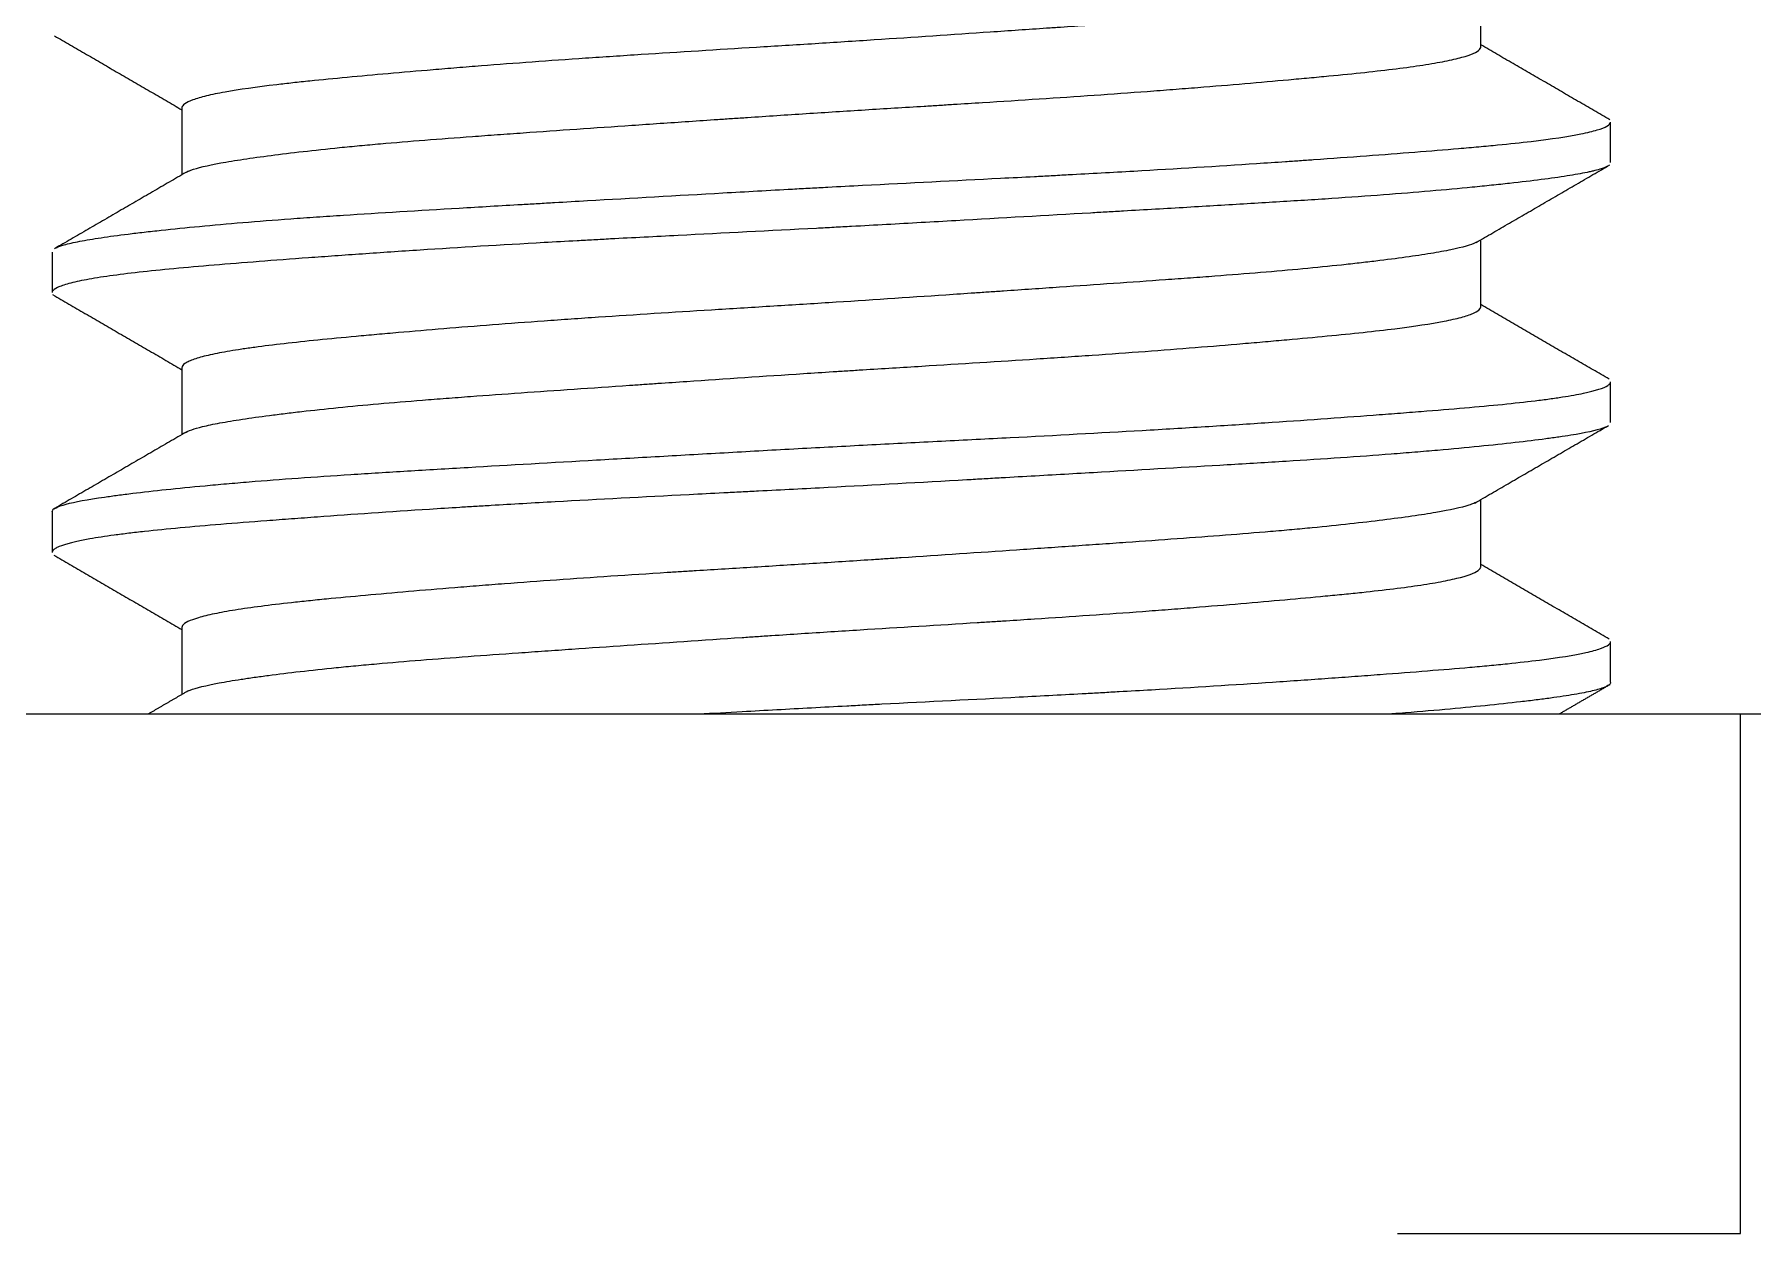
# Model space of a CAD drawing. Header units: millimetres. Extents: x 645 to 1239, y -1145 to -725.
# Drawn here: x 934.74 to 941.36, y -1019.6 to -1014.99 of the extents above; entities that cross this region are included whole.
import ezdxf

# ---------------------------------------------------------------- set-up
doc = ezdxf.new("R2010")
doc.units = ezdxf.units.MM
doc.header["$LTSCALE"] = 0.1
doc.linetypes.add('HIDDEN2', pattern=[4.7625, 3.175, -1.5875])
doc.layers.add('1', color=4, linetype='HIDDEN2')

# ---------------------------------------------------------------- blocks, each defined once
blk = doc.blocks.new('ZF35533')
at = {"layer": '1', "color": 7, "linetype": 'Continuous', "lineweight": 18}
for p, q in [((4954.0463, -471.7001), (4954.0463, -471.442)), ((4949.0463, -471.9331), (4949.0463, -472.1916)), ((4954.5463, -472.144), (4954.5463, -471.989)), ((4948.5463, -472.4894), (4948.5463, -472.6442)), ((4954.0463, -472.7006), (4954.0463, -472.442)), ((4949.0463, -472.9329), (4949.0463, -473.1914)), ((4954.5463, -473.1449), (4954.5463, -472.9889)), ((4948.5463, -473.4884), (4948.5488, -473.4821)), ((4948.5463, -473.4887), (4948.5463, -473.6442)), ((4954.0463, -473.6998), (4954.0463, -473.4418)), ((4949.0463, -473.9335), (4949.0463, -474.1916)), ((4954.5463, -474.144), (4954.5463, -473.9894)), ((4935.0463, -474.2667), (4990.0463, -474.2667)), ((4955.0463, -476.2667), (4955.0463, -474.2667))]:
    blk.add_line(p, q, dxfattribs=at)
for points, knots in [([(4954.0322, -471.4502), (4954.029, -471.4521), (4954.0228, -471.4551), (4954.0151, -471.4582), (4954.0088, -471.4605), (4954.0054, -471.4616), (4953.9946, -471.4651), (4953.9867, -471.4674), (4953.9426, -471.479), (4953.8944, -471.4883), (4953.8031, -471.5027), (4953.7694, -471.5076), (4953.7232, -471.5138), (4953.7138, -471.515), (4953.6945, -471.5175), (4953.6651, -471.5213), (4953.6342, -471.525), (4953.5279, -471.5375), (4953.4324, -471.5475), (4953.2997, -471.5596), (4953.2589, -471.5632), (4953.2165, -471.5667), (4953.188, -471.5691), (4953.1735, -471.5703), (4953.1007, -471.5762), (4953.0407, -471.5808), (4952.8552, -471.5947), (4952.7245, -471.6039), (4952.5522, -471.6158), (4952.5173, -471.6183), (4952.4643, -471.6219), (4952.4465, -471.6231), (4952.4108, -471.6256), (4952.393, -471.6268), (4952.3034, -471.633), (4952.2311, -471.6379), (4952.012, -471.6528), (4951.8632, -471.6629), (4951.6736, -471.6754), (4951.6353, -471.6779), (4951.5592, -471.6828), (4951.5213, -471.6852), (4951.4078, -471.6924), (4951.3325, -471.697), (4951.1082, -471.7108), (4950.9603, -471.7199), (4950.7779, -471.7317), (4950.7417, -471.7341), (4950.6703, -471.7388), (4950.6349, -471.7412), (4950.5301, -471.7483), (4950.3934, -471.758), (4950.2628, -471.7678), (4950.1672, -471.7753), (4950.1358, -471.7778), (4950.0736, -471.7828), (4950.0429, -471.7854), (4949.9528, -471.7929), (4949.8952, -471.7979), (4949.785, -471.8076), (4949.7324, -471.8124), (4949.632, -471.8218), (4949.5842, -471.8264), (4949.5164, -471.8334), (4949.4944, -471.8357), (4949.4517, -471.8404), (4949.4312, -471.8427), (4949.3326, -471.8544), (4949.2662, -471.8638), (4949.1852, -471.8783), (4949.1613, -471.8832), (4949.1302, -471.8907), (4949.1207, -471.8933), (4949.1033, -471.8983), (4949.0956, -471.9008), (4949.0609, -471.9134), (4949.0468, -471.9234), (4949.0463, -471.9334), (4949.0463, -471.9337), (4949.0463, -471.934)], [0, 0, 0, 0, 0.012188, 0.019657, 0.019657, 0.027126, 0.027126, 0.042064, 0.042064, 0.101815, 0.101815, 0.131691, 0.131691, 0.13916, 0.13916, 0.146629, 0.161567, 0.161567, 0.221318, 0.221318, 0.236256, 0.243725, 0.243725, 0.251194, 0.251194, 0.281069, 0.281069, 0.340821, 0.340821, 0.355759, 0.355759, 0.363228, 0.363228, 0.370697, 0.370697, 0.400572, 0.400572, 0.460324, 0.460324, 0.475262, 0.475262, 0.490199, 0.490199, 0.520075, 0.520075, 0.579827, 0.579827, 0.594764, 0.594764, 0.609702, 0.609702, 0.639578, 0.669454, 0.669454, 0.684392, 0.684392, 0.699329, 0.699329, 0.729205, 0.729205, 0.759081, 0.759081, 0.788957, 0.788957, 0.803894, 0.803894, 0.818832, 0.818832, 0.878584, 0.878584, 0.908459, 0.908459, 0.923397, 0.923397, 0.938335, 0.938335, 0.998087, 0.998087, 1, 1, 1, 1]), ([(4949.0631, -472.1817), (4949.0679, -472.1792), (4949.0737, -472.1767), (4949.1054, -472.1649), (4949.1437, -472.1558), (4949.2085, -472.1439), (4949.2223, -472.1415), (4949.2517, -472.1366), (4949.2671, -472.1342), (4949.3156, -472.1269), (4949.351, -472.122), (4949.4656, -472.1071), (4949.5535, -472.0971), (4949.6783, -472.0845), (4949.704, -472.082), (4949.7565, -472.0771), (4949.7833, -472.0747), (4949.8653, -472.0675), (4949.9789, -472.0581), (4950.101, -472.0489), (4950.1958, -472.0419), (4950.228, -472.0396), (4950.2933, -472.0349), (4950.3266, -472.0325), (4950.4951, -472.0206), (4950.6346, -472.011), (4950.8504, -471.9962), (4950.9234, -471.9912), (4951.0347, -471.9837), (4951.072, -471.9812), (4951.1285, -471.9773), (4951.1474, -471.9761), (4951.1852, -471.9735), (4951.2042, -471.9723), (4951.2987, -471.9659), (4951.3743, -471.9609), (4951.5254, -471.9511), (4951.601, -471.9463), (4951.7521, -471.9369), (4951.8465, -471.931), (4951.9409, -471.9252), (4951.9787, -471.9229), (4951.9976, -471.9217), (4952.0539, -471.9182), (4952.0912, -471.9159), (4952.276, -471.9043), (4952.4193, -471.895), (4952.6271, -471.8805), (4952.6953, -471.8756), (4952.7957, -471.8681), (4952.8287, -471.8656), (4952.8935, -471.8606), (4952.9253, -471.8581), (4953.0818, -471.8456), (4953.1984, -471.8356), (4953.3332, -471.8234), (4953.3596, -471.821), (4953.4114, -471.8162), (4953.4367, -471.8138), (4953.5104, -471.8068), (4953.5565, -471.8021), (4953.686, -471.7882), (4953.7608, -471.7789), (4953.8393, -471.7669), (4953.8543, -471.7645), (4953.8827, -471.7596), (4953.896, -471.7571), (4953.9334, -471.7497), (4953.9549, -471.7447), (4954.0094, -471.7297), (4954.0324, -471.7196), (4954.044, -471.7071), (4954.0455, -471.7046), (4954.0462, -471.7016), (4954.0463, -471.7011), (4954.0463, -471.7006)], [0, 0, 0, 0, 0.016409, 0.016409, 0.076737, 0.076737, 0.091819, 0.091819, 0.106901, 0.106901, 0.137065, 0.137065, 0.197394, 0.197394, 0.212476, 0.212476, 0.227558, 0.227558, 0.257722, 0.287886, 0.287886, 0.302968, 0.302968, 0.31805, 0.31805, 0.378378, 0.378378, 0.408543, 0.408543, 0.423625, 0.423625, 0.431166, 0.431166, 0.438707, 0.438707, 0.468871, 0.468871, 0.499035, 0.499035, 0.529199, 0.53674, 0.53674, 0.544281, 0.544281, 0.559363, 0.559363, 0.619691, 0.619691, 0.649855, 0.649855, 0.664937, 0.664937, 0.68002, 0.68002, 0.740348, 0.740348, 0.75543, 0.75543, 0.770512, 0.770512, 0.800676, 0.800676, 0.861004, 0.861004, 0.876086, 0.876086, 0.891168, 0.891168, 0.921332, 0.921332, 0.981661, 0.981661, 0.996743, 0.996743, 1, 1, 1, 1]), ([(4948.5625, -472.4723), (4948.5701, -472.4686), (4948.5803, -472.4649), (4948.6013, -472.4589), (4948.6103, -472.4567), (4948.6301, -472.4521), (4948.641, -472.4499), (4948.6764, -472.4431), (4948.7312, -472.4339), (4948.8009, -472.4245), (4948.8588, -472.4173), (4948.8892, -472.4137), (4948.9218, -472.41), (4948.9439, -472.4075), (4948.9553, -472.4063), (4949.0589, -472.3951), (4949.1636, -472.3851), (4949.3389, -472.3705), (4949.4005, -472.3656), (4949.4974, -472.3586), (4949.5305, -472.3562), (4949.5814, -472.3527), (4949.5985, -472.3516), (4949.6331, -472.3492), (4949.6505, -472.3481), (4949.8083, -472.3378), (4949.957, -472.3289), (4950.1923, -472.3151), (4950.2727, -472.3104), (4950.376, -472.3045), (4950.3968, -472.3033), (4950.4386, -472.3009), (4950.4597, -472.2996), (4950.5229, -472.296), (4950.5653, -472.2936), (4950.7784, -472.2814), (4950.9521, -472.2714), (4951.2175, -472.2564), (4951.3068, -472.2514), (4951.4195, -472.2453), (4951.4421, -472.2441), (4951.4872, -472.2416), (4951.5548, -472.238), (4951.6221, -472.2344), (4951.8457, -472.2228), (4952.0226, -472.214), (4952.2411, -472.2027), (4952.3064, -472.1993), (4952.3714, -472.1959), (4952.4147, -472.1936), (4952.4364, -472.1924), (4952.5439, -472.1866), (4952.6281, -472.182), (4952.8752, -472.1678), (4953.0328, -472.1581), (4953.2207, -472.1457), (4953.2578, -472.1432), (4953.3128, -472.1395), (4953.331, -472.1382), (4953.3671, -472.1357), (4953.4564, -472.1295), (4953.5411, -472.1233), (4953.7358, -472.1089), (4953.8542, -472.0998), (4953.9876, -472.0884), (4954.0136, -472.0861), (4954.0639, -472.0815), (4954.0881, -472.0793), (4954.158, -472.0724), (4954.2008, -472.0678), (4954.3186, -472.0538), (4954.3828, -472.0443), (4954.4444, -472.0319), (4954.4558, -472.0294), (4954.4765, -472.0244), (4954.4858, -472.0218), (4954.5107, -472.0143), (4954.536, -472.0044), (4954.5455, -471.9946), (4954.5462, -471.9896), (4954.5463, -471.9894), (4954.5463, -471.9892)], [0, 0, 0, 0, 0.024102, 0.024102, 0.03887, 0.03887, 0.053639, 0.053639, 0.083176, 0.112713, 0.112713, 0.127481, 0.134865, 0.134865, 0.14225, 0.14225, 0.201323, 0.201323, 0.23086, 0.23086, 0.245629, 0.245629, 0.253013, 0.253013, 0.260397, 0.260397, 0.319471, 0.319471, 0.349008, 0.349008, 0.356392, 0.356392, 0.363776, 0.363776, 0.378545, 0.378545, 0.437618, 0.437618, 0.467155, 0.467155, 0.474539, 0.474539, 0.481924, 0.496692, 0.496692, 0.555766, 0.555766, 0.570534, 0.577919, 0.577919, 0.585303, 0.585303, 0.61484, 0.61484, 0.673913, 0.673913, 0.688682, 0.688682, 0.696066, 0.696066, 0.70345, 0.732987, 0.732987, 0.792061, 0.792061, 0.806829, 0.806829, 0.821598, 0.821598, 0.851135, 0.851135, 0.910209, 0.910209, 0.924977, 0.924977, 0.939745, 0.939745, 0.969282, 0.998819, 0.998819, 1, 1, 1, 1]), ([(4954.5344, -472.1588), (4954.5284, -472.1623), (4954.5201, -472.1657), (4954.5026, -472.1713), (4954.4946, -472.1736), (4954.481, -472.177), (4954.4762, -472.1781), (4954.4662, -472.1804), (4954.4399, -472.1861), (4954.4078, -472.1918), (4954.3195, -472.2056), (4954.2459, -472.2151), (4954.1462, -472.2262), (4954.1349, -472.2274), (4954.1118, -472.2299), (4954.1, -472.2311), (4954.0641, -472.2348), (4954.0393, -472.2373), (4953.9628, -472.2448), (4953.8548, -472.2547), (4953.7347, -472.2644), (4953.6086, -472.2739), (4953.5425, -472.2786), (4953.4561, -472.2844), (4953.4386, -472.2855), (4953.4033, -472.2878), (4953.3501, -472.2912), (4953.2957, -472.2946), (4953.1855, -472.3014), (4953.0346, -472.3105), (4952.8758, -472.3197), (4952.7538, -472.3268), (4952.692, -472.3303), (4952.6291, -472.334), (4952.5869, -472.3364), (4952.5657, -472.3376), (4952.3742, -472.3486), (4952.201, -472.3585), (4951.937, -472.3735), (4951.8483, -472.3785), (4951.7142, -472.3859), (4951.6693, -472.3883), (4951.6017, -472.392), (4951.5791, -472.3932), (4951.5339, -472.3956), (4951.5114, -472.3968), (4951.309, -472.4074), (4951.1315, -472.4163), (4950.8691, -472.4298), (4950.7823, -472.4343), (4950.6745, -472.44), (4950.653, -472.4412), (4950.6101, -472.4435), (4950.5886, -472.4446), (4950.5246, -472.4481), (4950.4824, -472.4505), (4950.2738, -472.4622), (4950.1146, -472.4718), (4949.8871, -472.4866), (4949.8132, -472.4916), (4949.7052, -472.4991), (4949.6697, -472.5016), (4949.6003, -472.5066), (4949.5663, -472.509), (4949.4668, -472.5163), (4949.4033, -472.5211), (4949.2824, -472.5304), (4949.2248, -472.5349), (4949.1156, -472.544), (4949.064, -472.5485), (4948.9669, -472.5577), (4948.9222, -472.5623), (4948.7991, -472.5762), (4948.7316, -472.5857), (4948.6658, -472.5979), (4948.6535, -472.6004), (4948.6309, -472.6054), (4948.6206, -472.6079), (4948.5926, -472.6154), (4948.5635, -472.6255), (4948.5503, -472.6353), (4948.5467, -472.6419), (4948.5463, -472.6436), (4948.5463, -472.6453)], [0, 0, 0, 0, 0.022045, 0.022045, 0.036703, 0.036703, 0.044031, 0.044031, 0.05136, 0.080675, 0.080675, 0.139306, 0.139306, 0.146635, 0.146635, 0.153964, 0.153964, 0.168621, 0.168621, 0.197936, 0.227252, 0.227252, 0.256567, 0.256567, 0.263896, 0.263896, 0.271224, 0.285882, 0.285882, 0.315197, 0.344512, 0.344512, 0.35917, 0.366499, 0.366499, 0.373828, 0.373828, 0.432458, 0.432458, 0.461773, 0.461773, 0.476431, 0.476431, 0.48376, 0.48376, 0.491089, 0.491089, 0.549719, 0.549719, 0.579034, 0.579034, 0.586363, 0.586363, 0.593692, 0.593692, 0.60835, 0.60835, 0.66698, 0.66698, 0.696295, 0.696295, 0.710953, 0.710953, 0.72561, 0.72561, 0.754926, 0.754926, 0.784241, 0.784241, 0.813556, 0.813556, 0.842871, 0.842871, 0.901502, 0.901502, 0.916159, 0.916159, 0.930817, 0.930817, 0.960132, 0.989447, 0.989447, 1, 1, 1, 1]), ([(4954.0332, -472.4496), (4954.0315, -472.4506), (4954.0296, -472.4517), (4954.0091, -472.4619), (4953.9773, -472.471), (4953.9202, -472.4828), (4953.908, -472.4851), (4953.8819, -472.4899), (4953.8681, -472.4923), (4953.8244, -472.4995), (4953.7602, -472.5091), (4953.6839, -472.519), (4953.6222, -472.5265), (4953.5901, -472.5302), (4953.5564, -472.534), (4953.5335, -472.5365), (4953.5219, -472.5378), (4953.4629, -472.544), (4953.4133, -472.549), (4953.3096, -472.5588), (4953.2554, -472.5635), (4953.1424, -472.5729), (4953.0836, -472.5775), (4952.9919, -472.5845), (4952.9607, -472.5868), (4952.9131, -472.5903), (4952.897, -472.5915), (4952.8648, -472.5938), (4952.8486, -472.595), (4952.702, -472.6055), (4952.5663, -472.6149), (4952.3547, -472.6295), (4952.2648, -472.6356), (4952.1728, -472.6419), (4952.1358, -472.6444), (4952.1173, -472.6457), (4952.0615, -472.6495), (4952.0243, -472.652), (4951.838, -472.6646), (4951.688, -472.6746), (4951.4616, -472.689), (4951.3859, -472.6937), (4951.272, -472.7007), (4951.2341, -472.7031), (4951.159, -472.7077), (4951.1216, -472.71), (4950.936, -472.7215), (4950.7911, -472.7307), (4950.6146, -472.7426), (4950.5795, -472.7449), (4950.5099, -472.7498), (4950.4752, -472.7522), (4950.3728, -472.7596), (4950.3065, -472.7645), (4950.1135, -472.7794), (4949.9926, -472.7894), (4949.8513, -472.8017), (4949.8236, -472.8042), (4949.7691, -472.8091), (4949.7425, -472.8115), (4949.6649, -472.8186), (4949.6161, -472.8233), (4949.4777, -472.8372), (4949.3964, -472.8463), (4949.3089, -472.8582), (4949.2921, -472.8606), (4949.2602, -472.8654), (4949.2451, -472.8678), (4949.2023, -472.875), (4949.1519, -472.8848), (4949.1145, -472.8947), (4949.0913, -472.9023), (4949.0844, -472.9048), (4949.0723, -472.9098), (4949.0671, -472.9124), (4949.054, -472.9199), (4949.0488, -472.9249), (4949.0465, -472.9313), (4949.0462, -472.9328), (4949.0463, -472.9343)], [0, 0, 0, 0, 0.006679, 0.006679, 0.066316, 0.066316, 0.081225, 0.081225, 0.096135, 0.096135, 0.125953, 0.155772, 0.155772, 0.170681, 0.178136, 0.178136, 0.185591, 0.185591, 0.215409, 0.215409, 0.245228, 0.245228, 0.275047, 0.275047, 0.289956, 0.289956, 0.297411, 0.297411, 0.304865, 0.304865, 0.364503, 0.364503, 0.394321, 0.401776, 0.401776, 0.409231, 0.409231, 0.42414, 0.42414, 0.483777, 0.483777, 0.513596, 0.513596, 0.528505, 0.528505, 0.543415, 0.543415, 0.603052, 0.603052, 0.617961, 0.617961, 0.632871, 0.632871, 0.662689, 0.662689, 0.722327, 0.722327, 0.737236, 0.737236, 0.752145, 0.752145, 0.781964, 0.781964, 0.841601, 0.841601, 0.856511, 0.856511, 0.87142, 0.87142, 0.901239, 0.931057, 0.931057, 0.945967, 0.945967, 0.960876, 0.960876, 0.990695, 0.990695, 1, 1, 1, 1]), ([(4949.0576, -473.185), (4949.0699, -473.1769), (4949.0925, -473.169), (4949.1447, -473.1562), (4949.1671, -473.1515), (4949.2182, -473.1421), (4949.2756, -473.1325), (4949.3455, -473.1227), (4949.4027, -473.1153), (4949.4225, -473.1128), (4949.4638, -473.1077), (4949.4853, -473.1052), (4949.5957, -473.0926), (4949.6942, -473.0826), (4949.8568, -473.0682), (4949.9135, -473.0635), (4950.0023, -473.0565), (4950.0326, -473.0541), (4950.0943, -473.0494), (4950.1256, -473.0471), (4950.2837, -473.0354), (4950.4166, -473.0261), (4950.6252, -473.0117), (4950.6963, -473.0068), (4950.7871, -473.0006), (4950.8054, -472.9993), (4950.8421, -472.9968), (4950.8971, -472.993), (4950.9524, -472.9893), (4951.1373, -472.9767), (4951.2871, -472.9666), (4951.4766, -472.9543), (4951.5336, -472.9506), (4951.5909, -472.9469), (4951.6292, -472.9445), (4951.6484, -472.9433), (4951.7439, -472.9374), (4951.8196, -472.9327), (4952.0446, -472.9188), (4952.1918, -472.9097), (4952.3723, -472.8979), (4952.4082, -472.8955), (4952.4797, -472.8907), (4952.5151, -472.8883), (4952.6198, -472.881), (4952.6878, -472.8761), (4952.8864, -472.8614), (4953.0118, -472.8513), (4953.1595, -472.8388), (4953.1887, -472.8363), (4953.2455, -472.8313), (4953.2732, -472.8288), (4953.3544, -472.8215), (4953.4059, -472.8168), (4953.5035, -472.8074), (4953.5497, -472.8028), (4953.6368, -472.7935), (4953.6777, -472.7889), (4953.7919, -472.7746), (4953.8548, -472.7651), (4953.93, -472.7504), (4953.9518, -472.7455), (4953.9797, -472.738), (4953.9882, -472.7354), (4954.0035, -472.7304), (4954.0103, -472.7278), (4954.036, -472.7167), (4954.046, -472.7083), (4954.0463, -472.7002)], [0, 0, 0, 0, 0.051724, 0.051724, 0.081657, 0.081657, 0.11159, 0.141523, 0.141523, 0.156489, 0.156489, 0.171456, 0.171456, 0.231322, 0.231322, 0.261255, 0.261255, 0.276221, 0.276221, 0.291188, 0.291188, 0.351054, 0.351054, 0.380987, 0.380987, 0.38847, 0.38847, 0.395953, 0.41092, 0.41092, 0.470785, 0.470785, 0.485752, 0.493235, 0.493235, 0.500718, 0.500718, 0.530651, 0.530651, 0.590517, 0.590517, 0.605484, 0.605484, 0.62045, 0.62045, 0.650383, 0.650383, 0.710249, 0.710249, 0.725215, 0.725215, 0.740182, 0.740182, 0.770115, 0.770115, 0.800048, 0.800048, 0.829981, 0.829981, 0.889847, 0.889847, 0.91978, 0.91978, 0.934746, 0.934746, 0.949713, 0.949713, 1, 1, 1, 1]), ([(4948.5548, -473.4767), (4948.5567, -473.4754), (4948.5589, -473.4741), (4948.5704, -473.4683), (4948.5834, -473.4638), (4948.6339, -473.4503), (4948.6829, -473.4414), (4948.7561, -473.4307), (4948.7645, -473.4296), (4948.7817, -473.4272), (4948.8082, -473.4236), (4948.8367, -473.42), (4948.8962, -473.4128), (4948.9823, -473.403), (4949.082, -473.3931), (4949.1618, -473.3857), (4949.203, -473.382), (4949.2462, -473.3782), (4949.2754, -473.3758), (4949.2902, -473.3745), (4949.3653, -473.3684), (4949.428, -473.3636), (4949.5584, -473.3542), (4949.6938, -473.3451), (4949.8392, -473.3361), (4949.952, -473.3293), (4949.9903, -473.327), (4950.0681, -473.3224), (4950.1077, -473.32), (4950.3069, -473.3084), (4950.4717, -473.2989), (4950.7269, -473.2843), (4950.8133, -473.2794), (4950.9449, -473.2719), (4950.9892, -473.2693), (4951.0782, -473.2643), (4951.1228, -473.2618), (4951.2564, -473.2543), (4951.3455, -473.2493), (4951.5238, -473.2396), (4951.613, -473.2349), (4951.7914, -473.2257), (4951.8806, -473.2211), (4952.0144, -473.2143), (4952.0591, -473.212), (4952.1477, -473.2075), (4952.1916, -473.2053), (4952.4097, -473.1939), (4952.5789, -473.1848), (4952.8249, -473.1706), (4952.9056, -473.1658), (4953.0246, -473.1584), (4953.0637, -473.1559), (4953.1405, -473.151), (4953.1783, -473.1485), (4953.3641, -473.1361), (4953.5029, -473.1262), (4953.6639, -473.1142), (4953.6954, -473.1118), (4953.7573, -473.1071), (4953.7877, -473.1047), (4953.8761, -473.0978), (4953.9315, -473.0933), (4954.0878, -473.0797), (4954.1785, -473.0707), (4954.2749, -473.0589), (4954.2934, -473.0566), (4954.3197, -473.053), (4954.3282, -473.0518), (4954.3448, -473.0493), (4954.385, -473.0433), (4954.4189, -473.0372), (4954.4888, -473.0224), (4954.52, -473.0124), (4954.5373, -473.0012), (4954.539, -472.9999), (4954.5418, -472.9974), (4954.543, -472.9962), (4954.5453, -472.993), (4954.5461, -472.9911), (4954.5463, -472.9892)], [0, 0, 0, 0, 0.008192, 0.008192, 0.037452, 0.037452, 0.095973, 0.095973, 0.103288, 0.103288, 0.110603, 0.125233, 0.125233, 0.154494, 0.183754, 0.183754, 0.198384, 0.205699, 0.205699, 0.213014, 0.213014, 0.242275, 0.242275, 0.271535, 0.300795, 0.300795, 0.315425, 0.315425, 0.330055, 0.330055, 0.388576, 0.388576, 0.417836, 0.417836, 0.432466, 0.432466, 0.447097, 0.447097, 0.476357, 0.476357, 0.505617, 0.505617, 0.534877, 0.534877, 0.549508, 0.549508, 0.564138, 0.564138, 0.622658, 0.622658, 0.651919, 0.651919, 0.666549, 0.666549, 0.681179, 0.681179, 0.7397, 0.7397, 0.75433, 0.75433, 0.76896, 0.76896, 0.79822, 0.79822, 0.856741, 0.856741, 0.871371, 0.871371, 0.878686, 0.878686, 0.886001, 0.915261, 0.915261, 0.973782, 0.973782, 0.981097, 0.981097, 0.988412, 0.988412, 1, 1, 1, 1]), ([(4954.5297, -473.1613), (4954.5258, -473.1632), (4954.5212, -473.165), (4954.4907, -473.1759), (4954.4498, -473.1848), (4954.3787, -473.1964), (4954.3635, -473.1987), (4954.3312, -473.2034), (4954.3142, -473.2058), (4954.2605, -473.2129), (4954.1818, -473.2225), (4954.0432, -473.2372), (4953.9368, -473.2472), (4953.8516, -473.2547), (4953.8225, -473.2572), (4953.763, -473.2621), (4953.7325, -473.2645), (4953.6392, -473.2717), (4953.5744, -473.2764), (4953.4395, -473.2855), (4953.3694, -473.29), (4953.2603, -473.2968), (4953.2232, -473.2991), (4953.1478, -473.3037), (4953.1094, -473.306), (4952.9152, -473.3175), (4952.7539, -473.3268), (4952.503, -473.3412), (4952.4179, -473.3461), (4952.288, -473.3535), (4952.2443, -473.356), (4952.1782, -473.3598), (4952.1561, -473.361), (4952.1119, -473.3636), (4952.0898, -473.3648), (4951.8906, -473.3761), (4951.7129, -473.3861), (4951.4452, -473.4003), (4951.3558, -473.4049), (4951.2438, -473.4106), (4951.2214, -473.4118), (4951.1766, -473.4141), (4951.1541, -473.4152), (4951.0871, -473.4186), (4951.0427, -473.4209), (4950.8223, -473.4321), (4950.6506, -473.4411), (4950.4, -473.4551), (4950.3176, -473.4598), (4950.2161, -473.4659), (4950.1959, -473.4671), (4950.1557, -473.4695), (4950.096, -473.4732), (4950.0376, -473.4769), (4949.846, -473.4892), (4949.7021, -473.4991), (4949.5339, -473.5114), (4949.4844, -473.515), (4949.4362, -473.5187), (4949.4044, -473.521), (4949.3886, -473.5222), (4949.3108, -473.5282), (4949.252, -473.5327), (4949.0853, -473.5464), (4948.9873, -473.5553), (4948.8814, -473.5669), (4948.861, -473.5692), (4948.8318, -473.5727), (4948.8222, -473.5739), (4948.8036, -473.5763), (4948.7583, -473.5822), (4948.7192, -473.5883), (4948.6369, -473.6029), (4948.5973, -473.6128), (4948.5702, -473.6241), (4948.5675, -473.6254), (4948.5625, -473.6279), (4948.5602, -473.6291), (4948.5542, -473.6329), (4948.5512, -473.6354), (4948.5472, -473.6403), (4948.5463, -473.6427), (4948.5463, -473.6451)], [0, 0, 0, 0, 0.012264, 0.012264, 0.071226, 0.071226, 0.085967, 0.085967, 0.100707, 0.100707, 0.130188, 0.15967, 0.189151, 0.189151, 0.203891, 0.203891, 0.218632, 0.218632, 0.248113, 0.248113, 0.277594, 0.277594, 0.292335, 0.292335, 0.307075, 0.307075, 0.366037, 0.366037, 0.395519, 0.395519, 0.410259, 0.410259, 0.417629, 0.417629, 0.425, 0.425, 0.483962, 0.483962, 0.513443, 0.513443, 0.520813, 0.520813, 0.528184, 0.528184, 0.542924, 0.542924, 0.601886, 0.601886, 0.631367, 0.631367, 0.638738, 0.638738, 0.646108, 0.660849, 0.660849, 0.719811, 0.719811, 0.734551, 0.741922, 0.741922, 0.749292, 0.749292, 0.778773, 0.778773, 0.837735, 0.837735, 0.852476, 0.852476, 0.859846, 0.859846, 0.867216, 0.896697, 0.896697, 0.95566, 0.95566, 0.96303, 0.96303, 0.9704, 0.9704, 0.985141, 0.985141, 1, 1, 1, 1]), ([(4954.0279, -473.4525), (4954.0253, -473.4538), (4954.0224, -473.4551), (4954.0137, -473.4588), (4954.0072, -473.4611), (4953.971, -473.4726), (4953.9289, -473.4818), (4953.8599, -473.4937), (4953.8453, -473.4961), (4953.8144, -473.5009), (4953.7981, -473.5033), (4953.7468, -473.5107), (4953.7098, -473.5157), (4953.5903, -473.5305), (4953.4997, -473.5406), (4953.3725, -473.5529), (4953.3464, -473.5553), (4953.2927, -473.5602), (4953.2651, -473.5626), (4953.1811, -473.5697), (4953.1232, -473.5744), (4952.9434, -473.5883), (4952.8159, -473.5974), (4952.6636, -473.6081), (4952.6466, -473.6093), (4952.6123, -473.6117), (4952.5949, -473.6129), (4952.5429, -473.6165), (4952.5079, -473.6189), (4952.4024, -473.6262), (4952.3311, -473.6311), (4952.1146, -473.6459), (4951.9667, -473.6559), (4951.7963, -473.6673), (4951.7772, -473.6685), (4951.7393, -473.6711), (4951.6824, -473.6748), (4951.6256, -473.6785), (4951.5123, -473.6858), (4951.437, -473.6905), (4951.2868, -473.6998), (4951.212, -473.7044), (4951.1001, -473.7113), (4951.0443, -473.7148), (4950.9886, -473.7183), (4950.9514, -473.7206), (4950.9329, -473.7218), (4950.767, -473.7323), (4950.6252, -473.7416), (4950.4205, -473.7561), (4950.3536, -473.761), (4950.2554, -473.7684), (4950.223, -473.7709), (4950.1589, -473.776), (4950.1274, -473.7785), (4949.9728, -473.791), (4949.8585, -473.801), (4949.7009, -473.8153), (4949.6507, -473.82), (4949.579, -473.827), (4949.5556, -473.8293), (4949.5105, -473.834), (4949.4887, -473.8363), (4949.3835, -473.8479), (4949.3116, -473.8572), (4949.2217, -473.8716), (4949.1947, -473.8765), (4949.1471, -473.8864), (4949.1268, -473.8914), (4949.0761, -473.9064), (4949.0557, -473.9165), (4949.0472, -473.9288), (4949.0463, -473.9312), (4949.0463, -473.9339), (4949.0463, -473.9342), (4949.0464, -473.9345)], [0, 0, 0, 0, 0.008516, 0.008516, 0.023512, 0.023512, 0.083492, 0.083492, 0.098488, 0.098488, 0.113483, 0.113483, 0.143473, 0.143473, 0.203454, 0.203454, 0.218449, 0.218449, 0.233444, 0.233444, 0.263435, 0.263435, 0.323416, 0.323416, 0.330913, 0.330913, 0.338411, 0.338411, 0.353406, 0.353406, 0.383396, 0.383396, 0.443377, 0.443377, 0.450875, 0.450875, 0.458372, 0.473368, 0.473368, 0.503358, 0.503358, 0.533348, 0.533348, 0.548344, 0.555841, 0.555841, 0.563339, 0.563339, 0.62332, 0.62332, 0.65331, 0.65331, 0.668305, 0.668305, 0.6833, 0.6833, 0.743281, 0.743281, 0.773272, 0.773272, 0.788267, 0.788267, 0.803262, 0.803262, 0.863243, 0.863243, 0.893233, 0.893233, 0.923223, 0.923223, 0.983204, 0.983204, 0.998199, 0.998199, 1, 1, 1, 1]), ([(4949.0646, -474.181), (4949.0683, -474.1791), (4949.0725, -474.1772), (4949.1012, -474.1661), (4949.1385, -474.1569), (4949.2141, -474.1428), (4949.2426, -474.138), (4949.2904, -474.1307), (4949.3072, -474.1282), (4949.3423, -474.1232), (4949.3605, -474.1208), (4949.4552, -474.1084), (4949.5421, -474.0983), (4949.6648, -474.0859), (4949.69, -474.0834), (4949.7419, -474.0785), (4949.7686, -474.076), (4949.8506, -474.0687), (4949.9074, -474.064), (4950.0836, -474.05), (4950.2089, -474.0408), (4950.3754, -474.0291), (4950.4093, -474.0267), (4950.4607, -474.0231), (4950.478, -474.0219), (4950.5128, -474.0195), (4950.5302, -474.0182), (4950.6176, -474.0122), (4950.6885, -474.0073), (4950.904, -473.9926), (4951.0512, -473.9825), (4951.2212, -473.9711), (4951.2401, -473.9698), (4951.2781, -473.9673), (4951.2972, -473.966), (4951.3543, -473.9623), (4951.3924, -473.9597), (4951.5063, -473.9523), (4951.582, -473.9475), (4951.8086, -473.9333), (4951.9588, -473.9242), (4952.1267, -473.9137), (4952.1453, -473.9125), (4952.1823, -473.9102), (4952.2377, -473.9067), (4952.2922, -473.9031), (4952.4003, -473.8961), (4952.5417, -473.8866), (4952.6776, -473.8769), (4952.7776, -473.8695), (4952.8106, -473.867), (4952.8758, -473.862), (4952.9082, -473.8594), (4953.0668, -473.8468), (4953.1842, -473.8368), (4953.3465, -473.8222), (4953.3983, -473.8175), (4953.4725, -473.8104), (4953.4966, -473.8081), (4953.5437, -473.8034), (4953.5664, -473.801), (4953.6762, -473.7894), (4953.7519, -473.7801), (4953.8472, -473.7658), (4953.8759, -473.7609), (4953.9144, -473.7535), (4953.9264, -473.751), (4953.9487, -473.746), (4953.959, -473.7435), (4954.006, -473.731), (4954.03, -473.7209), (4954.043, -473.7084), (4954.0456, -473.7047), (4954.0463, -473.7011), (4954.0463, -473.6998), (4954.0463, -473.6998), (4954.0463, -473.6998)], [0, 0, 0, 0, 0.012066, 0.012066, 0.072394, 0.072394, 0.102558, 0.102558, 0.11764, 0.11764, 0.132722, 0.132722, 0.19305, 0.19305, 0.208132, 0.208132, 0.223214, 0.223214, 0.253378, 0.253378, 0.313707, 0.313707, 0.328789, 0.328789, 0.33633, 0.33633, 0.343871, 0.343871, 0.374035, 0.374035, 0.434363, 0.434363, 0.441904, 0.441904, 0.449445, 0.449445, 0.464527, 0.464527, 0.494691, 0.494691, 0.555019, 0.555019, 0.56256, 0.56256, 0.570101, 0.585183, 0.585183, 0.615347, 0.645512, 0.645512, 0.660594, 0.660594, 0.675676, 0.675676, 0.736004, 0.736004, 0.766168, 0.766168, 0.78125, 0.78125, 0.796332, 0.796332, 0.85666, 0.85666, 0.886824, 0.886824, 0.901906, 0.901906, 0.916988, 0.916988, 0.977317, 0.977317, 0.992399, 0.99994, 0.99994, 1, 1, 1, 1]), ([(4951.0358, -474.2667), (4951.0913, -474.2635), (4951.147, -474.2604), (4951.2915, -474.2523), (4951.3806, -474.2474), (4951.5152, -474.2401), (4951.5602, -474.2377), (4951.6279, -474.2342), (4951.6505, -474.233), (4951.6956, -474.2306), (4951.7181, -474.2295), (4951.9201, -474.2191), (4952.0965, -474.2102), (4952.3564, -474.1967), (4952.4422, -474.1921), (4952.5485, -474.1863), (4952.5697, -474.1851), (4952.612, -474.1828), (4952.6332, -474.1816), (4952.6961, -474.1781), (4952.7375, -474.1757), (4952.942, -474.1638), (4953.0974, -474.154), (4953.3184, -474.1391), (4953.39, -474.1342), (4953.4769, -474.1279), (4953.4941, -474.1267), (4953.5282, -474.1242), (4953.5788, -474.1205), (4953.6277, -474.1169), (4953.7865, -474.105), (4953.9014, -474.096), (4954.0297, -474.0847), (4954.0671, -474.0813), (4954.1027, -474.0778), (4954.126, -474.0755), (4954.1375, -474.0744), (4954.1936, -474.0686), (4954.2347, -474.0639), (4954.3467, -474.0499), (4954.4065, -474.0402), (4954.4625, -474.0278), (4954.4727, -474.0253), (4954.4913, -474.0203), (4954.4996, -474.0177), (4954.5215, -474.0102), (4954.5319, -474.0052), (4954.5437, -473.9963), (4954.5463, -473.9923), (4954.5463, -473.9884)], [0.4266676, 0.4266676, 0.4266676, 0.4266676, 0.4452818, 0.4452818, 0.4747628, 0.4747628, 0.4895034, 0.4895034, 0.4968737, 0.4968737, 0.5042439, 0.5042439, 0.5632061, 0.5632061, 0.5926872, 0.5926872, 0.6000575, 0.6000575, 0.6074278, 0.6074278, 0.6221683, 0.6221683, 0.6811305, 0.6811305, 0.7106116, 0.7106116, 0.7179819, 0.7179819, 0.7253521, 0.7400927, 0.7400927, 0.7990549, 0.7990549, 0.8137954, 0.8211657, 0.8211657, 0.828536, 0.828536, 0.858017, 0.858017, 0.9169792, 0.9169792, 0.9317198, 0.9317198, 0.9464603, 0.9464603, 0.9759414, 0.9759414, 1, 1, 1, 1]), ([(4954.5463, -474.1458), (4954.5461, -474.1475), (4954.5454, -474.1492), (4954.5408, -474.1555), (4954.5335, -474.1601), (4954.5192, -474.1658), (4954.516, -474.1669), (4954.5093, -474.1692), (4954.4985, -474.1726), (4954.4854, -474.176), (4954.4565, -474.1827), (4954.4102, -474.1917), (4954.3489, -474.201), (4954.2971, -474.2081), (4954.2698, -474.2116), (4954.2403, -474.2153), (4954.2202, -474.2177), (4954.2099, -474.2189), (4954.1572, -474.225), (4954.0663, -474.2349), (4953.9108, -474.2498), (4953.7946, -474.2596), (4953.7237, -474.2652), (4953.7141, -474.2659), (4953.7044, -474.2667)], [0, 0, 0, 0, 0.0099727, 0.0099727, 0.0376766, 0.0376766, 0.0446026, 0.0446026, 0.0515285, 0.0653805, 0.0653805, 0.0930844, 0.1207883, 0.1207883, 0.1346402, 0.1415662, 0.1415662, 0.1484922, 0.1484922, 0.1761961, 0.2039, 0.2316039, 0.2316039, 0.2359011, 0.2359011, 0.2359011, 0.2359011]), ([(4953.7258, -476.2667), (4953.7635, -476.2667), (4953.8018, -476.2667), (4953.8601, -476.2667), (4953.8796, -476.2667), (4953.9189, -476.2667), (4953.9388, -476.2667), (4954.0376, -476.2667), (4954.1162, -476.2667), (4954.2139, -476.2667), (4954.2334, -476.2667), (4954.2723, -476.2667), (4954.2917, -476.2667), (4954.349, -476.2667), (4954.4236, -476.2667), (4954.4947, -476.2667), (4954.5467, -476.2667), (4954.5638, -476.2667), (4954.5975, -476.2667), (4954.6139, -476.2667), (4954.6942, -476.2667), (4954.7522, -476.2667), (4954.8169, -476.2667), (4954.8295, -476.2667), (4954.8536, -476.2667), (4954.8651, -476.2667), (4954.8981, -476.2667), (4954.9381, -476.2667), (4954.9699, -476.2667), (4954.9907, -476.2667), (4954.9971, -476.2667), (4955.0086, -476.2667), (4955.0138, -476.2667), (4955.0369, -476.2667), (4955.0463, -476.2667), (4955.0463, -476.2667)], [0, 0, 0, 0, 0.062529, 0.062529, 0.093794, 0.093794, 0.125058, 0.125058, 0.250117, 0.250117, 0.281382, 0.281382, 0.312646, 0.312646, 0.375175, 0.437705, 0.437705, 0.468969, 0.468969, 0.500234, 0.500234, 0.625292, 0.625292, 0.656557, 0.656557, 0.687821, 0.687821, 0.750351, 0.81288, 0.81288, 0.844145, 0.844145, 0.875409, 0.875409, 1, 1, 1, 1])]:
    blk.add_open_spline(points, degree=3, knots=knots, dxfattribs=at)
for points in [[(4948.5558, -471.6571), (4948.8012, -471.7993), (4949.0463, -471.9418)], [(4954.5437, -471.98), (4954.295, -471.8358), (4954.0463, -471.6914)], [(4954.0284, -472.4524), (4954.2855, -472.3031), (4954.5427, -472.154)], [(4949.0698, -472.1779), (4948.8128, -472.3273), (4948.5555, -472.4764)], [(4948.5485, -472.6531), (4948.7974, -472.7974), (4949.0463, -472.942)], [(4954.5406, -472.9782), (4954.2934, -472.8349), (4954.0463, -472.6914)], [(4954.023, -473.4554), (4954.2803, -473.3059), (4954.5379, -473.1566)], [(4949.0628, -473.1819), (4948.8053, -473.3314), (4948.5479, -473.4806)], [(4948.5526, -473.6555), (4948.7996, -473.7987), (4949.0463, -473.942)], [(4954.5408, -473.9783), (4954.2935, -473.8349), (4954.0463, -473.6914)], [(4954.3483, -474.2667), (4954.4465, -474.2097), (4954.5447, -474.1528)], [(4949.0703, -474.1777), (4948.9937, -474.2222), (4948.9171, -474.2667)]]:
    blk.add_open_spline(points, degree=2, dxfattribs=at)

msp = doc.modelspace()

# ---------------------------------------------------------------- block references
at = {"color": 7}
msp.add_blockref('ZF35533', (-4013.7333, -543.3346), dxfattribs=at)

doc.saveas('drawing.dxf')
